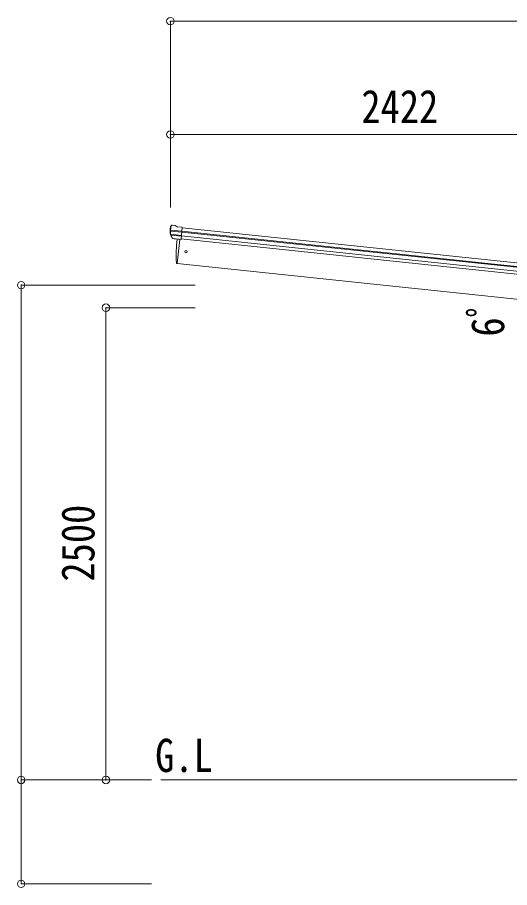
# Model space of a CAD drawing. Units: millimetres at full size, sheet at 1:40. Extents: x -11243 to 11243, y -7760 to 7760.
# Drawn here: x -7136 to -4530, y -4721 to -114 of the extents above; entities that cross this region are included whole.
import ezdxf
from ezdxf.enums import TextEntityAlignment as Align

# ---------------------------------------------------------------- set-up
doc = ezdxf.new("R2010")
doc.units = ezdxf.units.MM
doc.header["$LTSCALE"] = 40
doc.header["$PDMODE"] = 32
doc.header["$PDSIZE"] = 40
for name, color, linetype, lineweight in [('0-0_0', 7, 'Continuous', 9), ('0-3_ELV2', 4, 'Continuous', 9), ('0-6_OTH_LINE', 6, 'Continuous', 9)]:
    doc.layers.add(name, color=color, linetype=linetype, lineweight=lineweight)
doc.layers.add('0-7_SHAPE', color=7, linetype='Continuous')
doc.styles.add('ＭＳ ゴシック', font='')
doc.styles.get('ＭＳ ゴシック').set_extended_font_data('MS Gothic')

msp = doc.modelspace()

# ---------------------------------------------------------------- linework, layer by layer
at = {"layer": '0-0_0'}
msp.add_line((-4059.42, -4151.05), (-6375.97, -4151.05), dxfattribs=at)
at = {"layer": '0-3_ELV2'}
for p, q in [((-6326.11, -1222.77), (-6325.8, -1220.92)), ((-6265.2, -1245.91), (-6324.93, -1239.63)), ((-6319.54, -1214.88), (-6324.72, -1219.07)), ((-6319.54, -1214.88), (-6319.54, -1214.88)), ((-6302.39, -1215.21), (-6315.88, -1213.79)), ((-6289.56, -1222.59), (-6301.16, -1215.62)), ((-6289.56, -1222.59), (-6263.04, -1225.38)), ((-6269.82, -1289.93), (-6263.04, -1225.38)), ((-3964.33, -1469), (-6263.25, -1227.37)), ((-6315.68, -1283.92), (-6325.8, -1265.66)), ((-6325.41, -1245.5), (-6265.81, -1251.76)), ((-6324.58, -1262.25), (-6267.54, -1268.25)), ((-6314.63, -1283.49), (-6324.08, -1265.19)), ((-6323.19, -1266.91), (-6268.01, -1272.71)), ((-6305.63, -1286.17), (-6313.32, -1285.36)), ((-6313.18, -1285.15), (-6269.8, -1289.71)), ((-6305.37, -1286.29), (-6305.63, -1286.17)), ((-6280.04, -1288.95), (-6305.37, -1286.29)), ((-6276.71, -1289.21), (-6290.09, -1416.6)), ((-6279.77, -1288.89), (-6280.04, -1288.95)), ((-6269.82, -1289.93), (-6279.77, -1288.89)), ((-6269.52, -1287.04), (-3970.6, -1528.67)), ((-3968.84, -1511.93), (-6267.76, -1270.3)), ((-3966.75, -1492.07), (-6265.67, -1250.44)), ((-3966.31, -1487.89), (-6265.23, -1246.26)), ((-6290.09, -1416.6), (-6292.15, -1416.31)), ((-6290.09, -1416.6), (-4059.42, -1651.05))]:
    msp.add_line(p, q, dxfattribs=at)
msp.add_circle((-6243.3, -1354.05), 6.5, dxfattribs=at)
for centre, radius, start, end in [((-6125.21, -1243.88), 202, 174, 185.86084), ((-6370.2, -1237.52), 45.32, 354.35482, 357.32878), ((-6132.55, -1244.42), 192.44, 173.42422, 178.5729), ((-6316.4, -1218.77), 5, 84.04426, 128.95574), ((-6302.7, -1218.19), 3, 59.02369, 83.97631), ((-6323.17, -1264.2), 3, 185.86084, 209), ((-6325.6, -1246.83), 1.35, 82.08073, 84.8395), ((-6328.2, -1245.28), 2.74, 355.56588, 0.97849), ((-6125.21, -1243.88), 200.2, 180.46117, 185.79991), ((-6321.41, -1263.81), 3, 185.79991, 207.30889), ((-6313.06, -1282.47), 2.99, 208.99261, 254.7283), ((-5394.5, -1376.38), 900.99, 174.3567, 182.3586), ((-6291.73, -1413.34), 3, 182.36081, 262)]:
    msp.add_arc(centre, radius, start, end, dxfattribs=at)
for centre, major_axis, ratio, start_param, end_param in [((-6322.83, -1221.4), (2.34, 1.9), 0.995767, 1.5707963, 2.2972137), ((-6127.52, -1265.83), (20.92, 199.05), 0.994373, 1.5554317, 1.5718064), ((-6318.45, -1217.86), (-5.88, -1.31), 0.24881, 5.8190815, 5.8226003), ((-6323.85, -1222.37), (0.87, 5.91), 0.020485, 4.7140547, 5.6117533), ((-6315.3, -1281.91), (-1.08, 3.13), 0.040856, 4.1415604, 4.1696818), ((-6312.86, -1282.17), (0.11, 3), 0.642905, 2.0792573, 3.037247), ((-6312.93, -1282.26), (-3.53, -2.11), 0.650902, 0.9542299, 1.0270405), ((-6313, -1282.37), (-1.66, -2.51), 0.997631, 0.3902369, 0.4789948)]:
    msp.add_ellipse(centre, major_axis=major_axis, ratio=ratio, start_param=start_param, end_param=end_param, dxfattribs=at)
at = {"layer": '0-6_OTH_LINE'}
for p, q in [((-6325.94, -134), (-6325.94, -1121.18)), ((-1465.91, -134), (-6325.94, -134)), ((-3903.92, -734), (-6325.94, -734)), ((-7116.36, -4151.05), (-7116.36, -1531.56)), ((-7116.36, -1531.56), (-6194.61, -1531.56)), ((-6667.36, -4151.05), (-6667.36, -1651.05)), ((-6667.36, -1651.05), (-6194.61, -1651.05)), ((-7116.36, -4151.05), (-6425.97, -4151.05)), ((-7116.36, -4701.05), (-7116.36, -4151.05)), ((-6667.36, -4151.05), (-6425.97, -4151.05)), ((-7116.36, -4701.05), (-6425.97, -4701.05))]:
    msp.add_line(p, q, dxfattribs=at)
for p in [(-6325.94, -134), (-6325.94, -734), (-7116.36, -1531.56), (-6667.36, -1651.05), (-7116.36, -4151.05), (-6667.36, -4151.05), (-7116.36, -4701.05)]:
    msp.add_point(p, dxfattribs=at)

# ---------------------------------------------------------------- texts
at = {"layer": '0-6_OTH_LINE', "color": 7, "style": 'ＭＳ ゴシック', "width": 0.85}
msp.add_text('2422', height=176, dxfattribs=at).set_placement((-5314.93, -726), align=Align.BOTTOM_LEFT)
for s, p in [('6ﾟ', (-4505.75, -1804.06)), ('2500', (-6675.36, -3101.05))]:
    msp.add_text(s, height=176, rotation=90, dxfattribs=at).set_placement(p, align=Align.BOTTOM_LEFT)
at = {"layer": '0-7_SHAPE', "style": 'ＭＳ ゴシック', "width": 0.85}
msp.add_text('G.L', height=176, dxfattribs=at).set_placement((-6406.85, -4161.87), align=Align.BOTTOM_LEFT)

doc.saveas('drawing.dxf')
